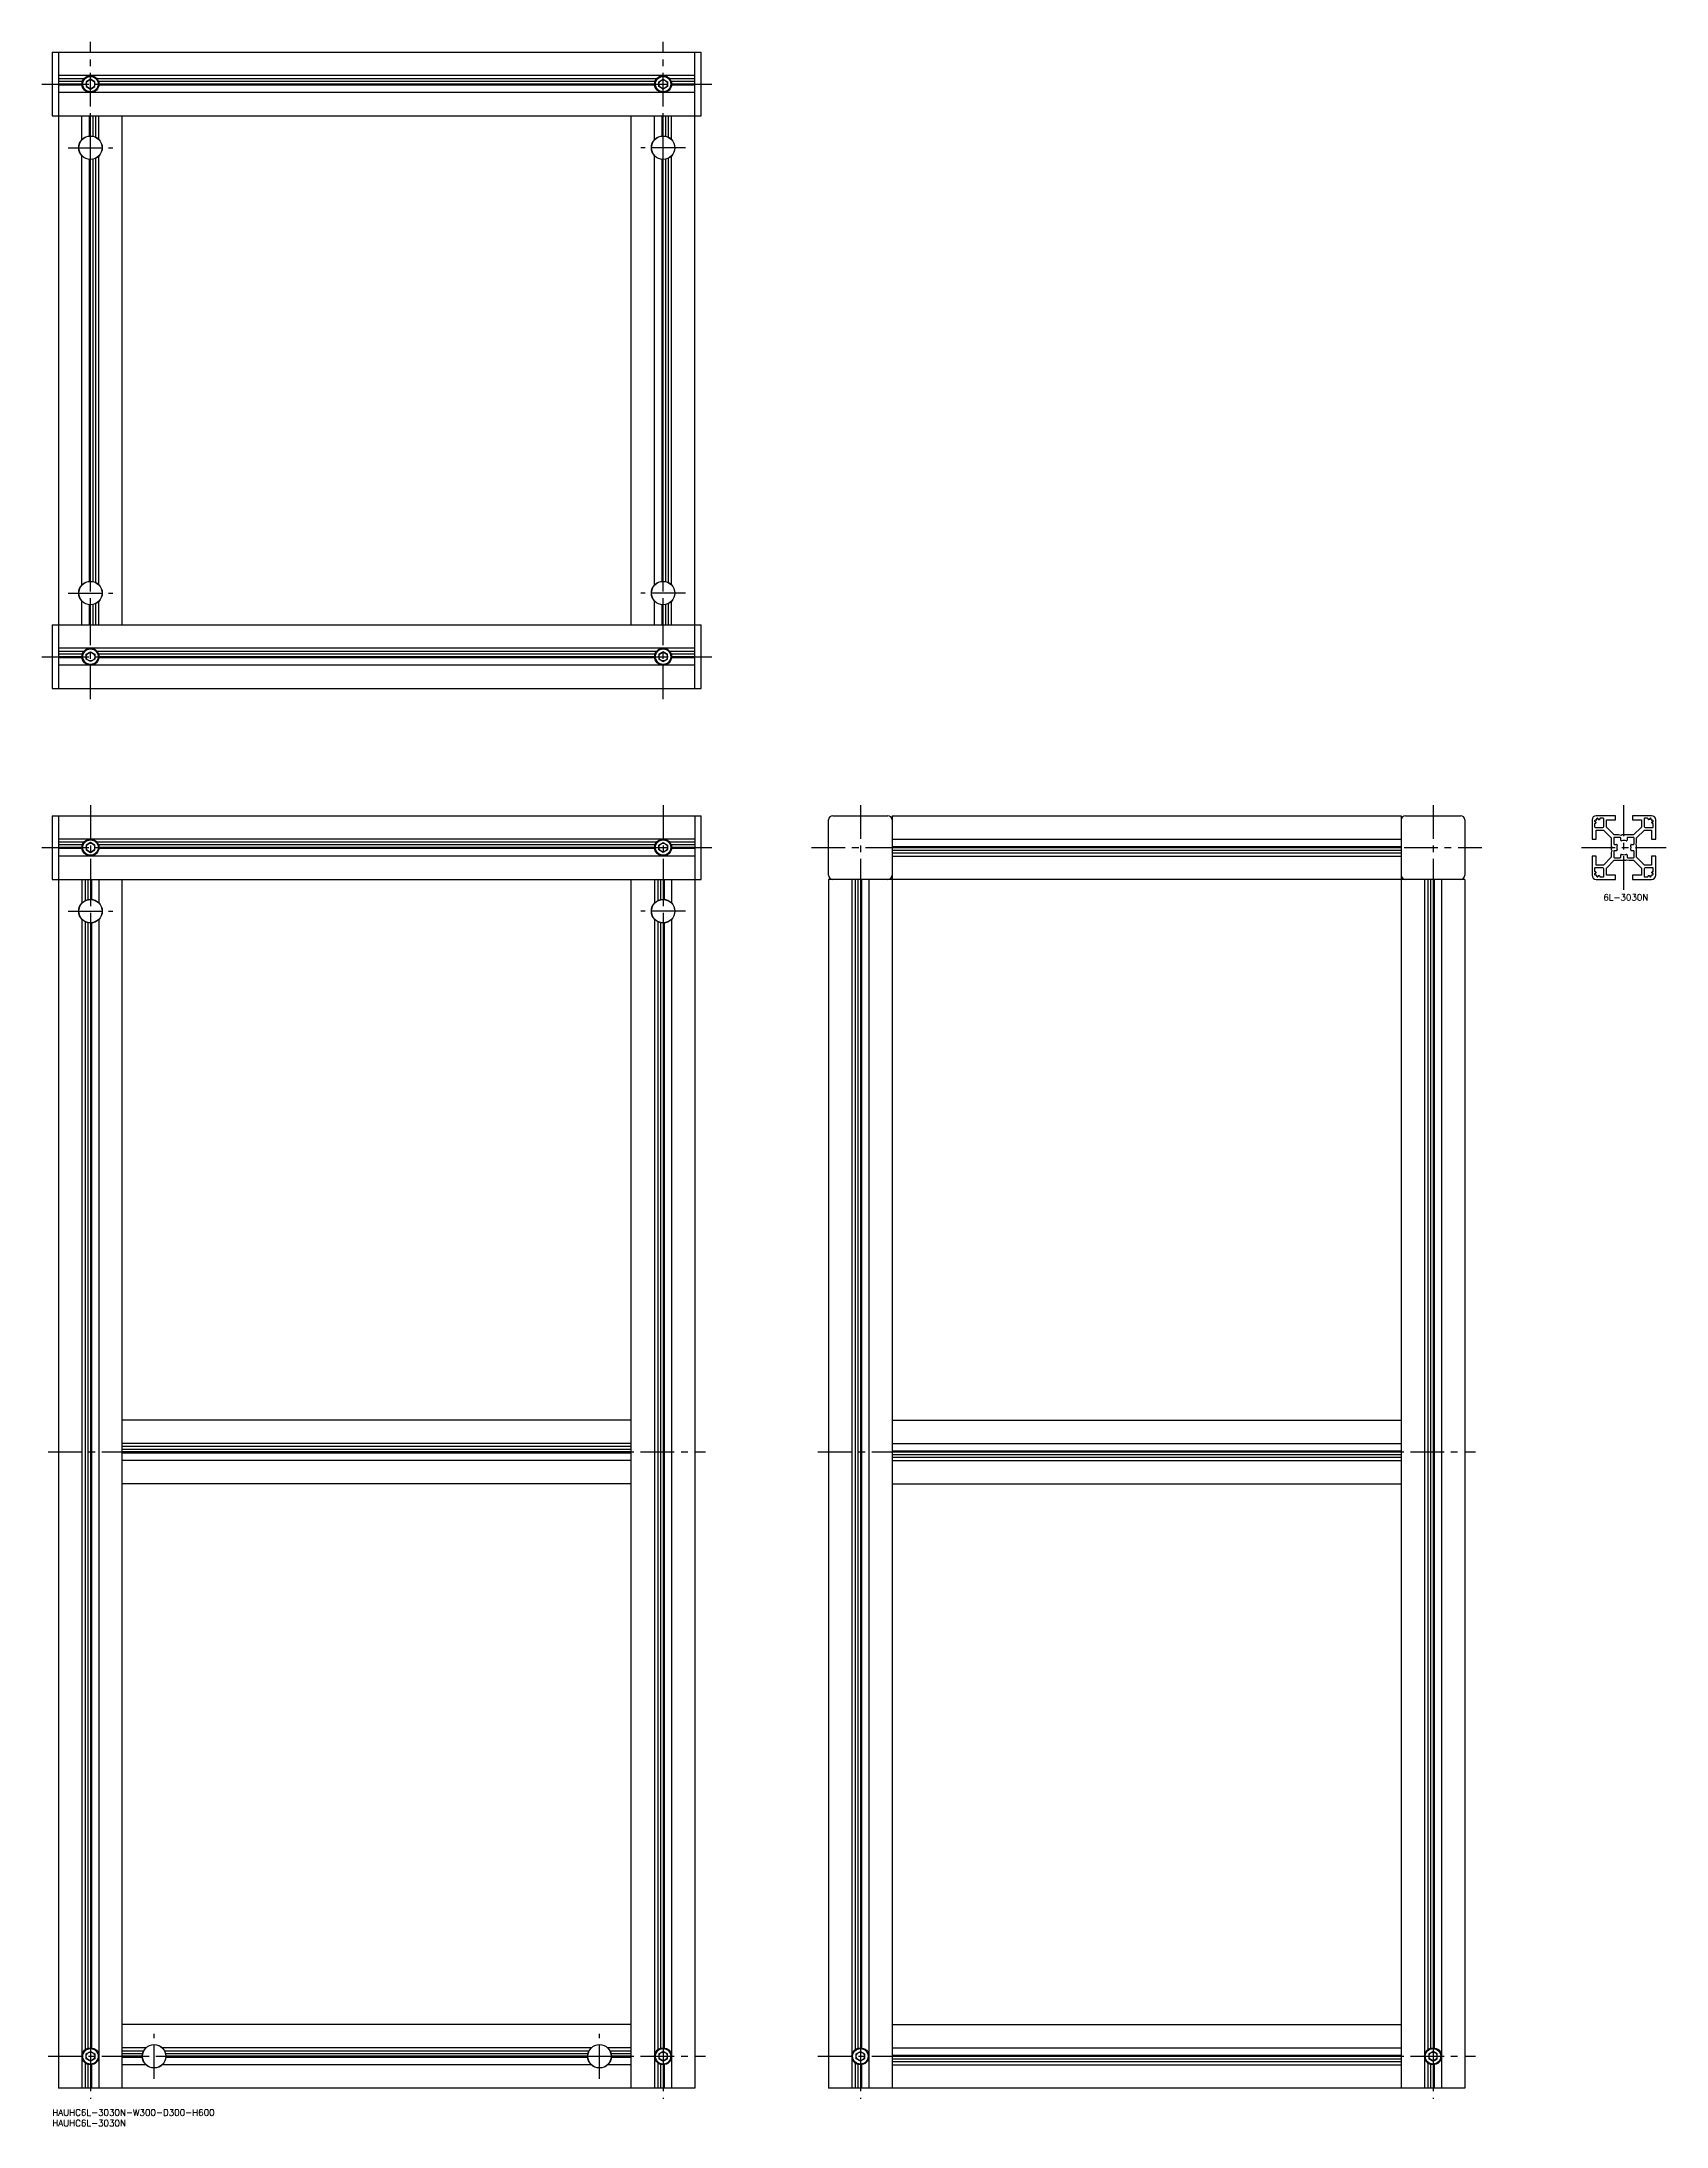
# Model space of a CAD drawing. Extents: x -5 to 761, y -8 to 975.
import ezdxf

# ---------------------------------------------------------------- set-up
doc = ezdxf.new("R2010")
doc.units = 0
doc.header["$LTSCALE"] = 0.5
doc.linetypes.add('CENTER', pattern=[50.8, 31.75, -6.35, 6.35, -6.35])
for name, color, linetype in [('MSM_CENTER', 1, 'CENTER'), ('MSM_CONTINUOUS', 7, 'CONTINUOUS'), ('MSM_NARROW', 5, 'CONTINUOUS'), ('MSM_PART_NUMBER', 7, 'CONTINUOUS')]:
    doc.layers.add(name, color=color, linetype=linetype)
doc.styles.get("Standard").update_dxf_attribs({"font": 'txt.shx', "height": 3, "bigfont": 'bigfont.shx'})

# ---------------------------------------------------------------- blocks, each defined once
blk = doc.blocks.new('*U8')
at = {"layer": 'MSM_PART_NUMBER'}
blk.add_text('HAUHC6L-3030N-W300-D300-H600', height=3, dxfattribs=at).set_placement((0, -3))
blk = doc.blocks.new('*U9')
at = {"layer": 'MSM_PART_NUMBER'}
blk.add_text('HAUHC6L-3030N', height=3, dxfattribs=at).set_placement((0, -8))
blk = doc.blocks.new('*U10')
at = {"layer": 'MSM_PART_NUMBER'}
blk.add_text('6L-3030N', height=3, dxfattribs=at).set_placement((731.31, 569.97))

msp = doc.modelspace()

# ---------------------------------------------------------------- linework, layer by layer
at = {"layer": 'MSM_CENTER'}
for p, q in [((18, 665), (18, 975)), ((288, 665), (288, 975)), ((-5, 955), (311, 955)), ((7.45, 925), (28.55, 925)), ((298.55, 925), (277.45, 925)), ((7.45, 715), (28.55, 715)), ((298.55, 715), (277.45, 715)), ((-5, 685), (311, 685)), ((18, 615), (18, 5)), ((288, 615), (288, 5)), ((381, 615), (381, 5)), ((651, 615), (651, 5)), ((741, 575), (741, 615)), ((-5, 595), (311, 595)), ((358, 595), (674, 595)), ((721, 595), (761, 595)), ((7.45, 565), (28.55, 565)), ((298.55, 565), (277.45, 565)), ((-2, 310), (308, 310)), ((361, 310), (671, 310)), ((48, 14.45), (48, 35.55)), ((258, 14.45), (258, 35.55)), ((-2, 25), (308, 25)), ((361, 25), (671, 25))]:
    msp.add_line(p, q, dxfattribs=at)
at = {"layer": 'MSM_CONTINUOUS'}
for p, q in [((0, 970), (306, 970)), ((0, 970), (0, 940)), ((3, 970), (3, 670)), ((303, 670), (303, 970)), ((306, 940), (306, 970)), ((303, 959), (3, 959)), ((14.88, 957.5), (3, 957.5)), ((14.19, 956.22), (3, 956.22)), ((14, 955), (3, 955)), ((14.03, 954.48), (3, 954.48)), ((18, 957.31), (16, 956.15)), ((16, 956.15), (16, 953.85)), ((16, 953.85), (18, 952.69)), ((20, 956.15), (18, 957.31)), ((18, 952.69), (20, 953.85)), ((20, 953.85), (20, 956.15)), ((284.88, 957.5), (21.12, 957.5)), ((284.19, 956.22), (21.81, 956.22)), ((284.03, 954.48), (21.97, 954.48)), ((284, 955), (22, 955)), ((286, 956.15), (288, 957.31)), ((286, 953.85), (286, 956.15)), ((288, 952.69), (286, 953.85)), ((288, 957.31), (290, 956.15)), ((290, 953.85), (288, 952.69)), ((290, 956.15), (290, 953.85)), ((303, 957.5), (291.12, 957.5)), ((303, 956.22), (291.81, 956.22)), ((303, 954.48), (291.97, 954.48)), ((303, 955), (292, 955)), ((303, 951), (3, 951)), ((0, 940), (306, 940)), ((14, 928.85), (14, 940)), ((17.48, 930.53), (17.48, 940)), ((18, 930.55), (18, 940)), ((19.22, 930.41), (19.22, 940)), ((20.5, 929.96), (20.5, 940)), ((22, 928.85), (22, 940)), ((33, 700), (33, 940)), ((273, 700), (273, 940)), ((284, 928.85), (284, 940)), ((287.48, 930.53), (287.48, 940)), ((288, 930.55), (288, 940)), ((289.22, 930.41), (289.22, 940)), ((290.5, 929.96), (290.5, 940)), ((292, 928.85), (292, 940)), ((15, 929.67), (15, 929.61)), ((21, 929.61), (21, 929.67)), ((285, 929.61), (285, 929.67)), ((291, 929.67), (291, 929.61)), ((14, 718.85), (14, 921.15)), ((15, 920.39), (15, 920.33)), ((17.48, 720.53), (17.48, 919.47)), ((18, 720.55), (18, 919.45)), ((19.22, 720.41), (19.22, 919.59)), ((20.5, 719.96), (20.5, 920.04)), ((21, 920.33), (21, 920.39)), ((22, 718.85), (22, 921.15)), ((284, 718.85), (284, 921.15)), ((285, 920.33), (285, 920.39)), ((287.48, 720.53), (287.48, 919.47)), ((288, 720.55), (288, 919.45)), ((289.22, 720.41), (289.22, 919.59)), ((290.5, 719.96), (290.5, 920.04)), ((291, 920.39), (291, 920.33)), ((292, 718.85), (292, 921.15)), ((15, 719.61), (15, 719.67)), ((21, 719.67), (21, 719.61)), ((285, 719.67), (285, 719.61)), ((291, 719.61), (291, 719.67)), ((14, 700), (14, 711.15)), ((15, 710.33), (15, 710.39)), ((17.48, 700), (17.48, 709.47)), ((18, 700), (18, 709.45)), ((19.22, 700), (19.22, 709.59)), ((20.5, 700), (20.5, 710.04)), ((21, 710.39), (21, 710.33)), ((22, 700), (22, 711.15)), ((284, 700), (284, 711.15)), ((285, 710.39), (285, 710.33)), ((287.48, 700), (287.48, 709.47)), ((288, 700), (288, 709.45)), ((289.22, 700), (289.22, 709.59)), ((290.5, 700), (290.5, 710.04)), ((291, 710.33), (291, 710.39)), ((292, 700), (292, 711.15)), ((0, 700), (306, 700)), ((0, 700), (0, 670)), ((306, 670), (306, 700)), ((303, 689), (3, 689)), ((14.88, 687.5), (3, 687.5)), ((14.19, 686.22), (3, 686.22)), ((14, 685), (3, 685)), ((14.03, 684.48), (3, 684.48)), ((303, 681), (3, 681)), ((16, 686.15), (18, 687.31)), ((16, 683.85), (16, 686.15)), ((18, 682.69), (16, 683.85)), ((18, 687.31), (20, 686.15)), ((20, 683.85), (18, 682.69)), ((20, 686.15), (20, 683.85)), ((284.88, 687.5), (21.12, 687.5)), ((284.19, 686.22), (21.81, 686.22)), ((284.03, 684.48), (21.97, 684.48)), ((284, 685), (22, 685)), ((288, 687.31), (286, 686.15)), ((286, 686.15), (286, 683.85)), ((286, 683.85), (288, 682.69)), ((290, 686.15), (288, 687.31)), ((288, 682.69), (290, 683.85)), ((290, 683.85), (290, 686.15)), ((303, 687.5), (291.12, 687.5)), ((303, 686.22), (291.81, 686.22)), ((303, 684.48), (291.97, 684.48)), ((303, 685), (292, 685)), ((0, 670), (306, 670)), ((0, 610), (0, 580)), ((0, 610), (306, 610)), ((3, 610), (3, 10)), ((303, 610), (303, 10)), ((306, 580), (306, 610)), ((368, 610), (394, 610)), ((396, 610), (396, 10)), ((396, 610), (636, 610)), ((636, 610), (636, 10)), ((638, 610), (664, 610)), ((737, 610), (728, 610)), ((737, 608), (737, 610)), ((745, 610), (745, 608)), ((754, 610), (745, 610)), ((366, 582), (366, 608)), ((666, 608), (666, 582)), ((726, 608), (726, 599)), ((727.2, 607.6), (727.2, 607.4)), ((727.2, 606.2), (727.2, 604.7)), ((727.4, 607.2), (727.58, 607.2)), ((727.58, 606.4), (727.4, 606.4)), ((727.4, 604.5), (731, 604.5)), ((727.8, 607.9), (727.5, 607.9)), ((727.78, 607), (727.78, 606.6)), ((728, 599), (728, 603.25)), ((728, 603.25), (731.34, 603.25)), ((728.1, 608.5), (728.1, 608.2)), ((728.6, 608.8), (728.4, 608.8)), ((728.8, 608.42), (728.8, 608.6)), ((729.4, 608.22), (729, 608.22)), ((729.6, 608.6), (729.6, 608.42)), ((731.3, 608.8), (729.8, 608.8)), ((731.34, 603.25), (735, 599.59)), ((731.5, 605), (731.5, 608.6)), ((732.75, 604.66), (732.75, 608)), ((732.75, 608), (737, 608)), ((736.41, 601), (732.75, 604.66)), ((738.5, 601), (736.41, 601)), ((739.2, 599.8), (736.5, 599.8)), ((739.78, 600.75), (738.5, 601)), ((740.1, 600.93), (739.78, 600.75)), ((741, 600.7), (740.6, 600.93)), ((741.52, 601), (741, 600.7)), ((745.59, 601), (741.52, 601)), ((745.5, 599.8), (742.8, 599.8)), ((745, 608), (749.25, 608)), ((749.25, 604.66), (745.59, 601)), ((747, 599.59), (750.66, 603.25)), ((749.25, 608), (749.25, 604.66)), ((750.5, 608.6), (750.5, 605)), ((750.66, 603.25), (754, 603.25)), ((752.2, 608.8), (750.7, 608.8)), ((751, 604.5), (754.6, 604.5)), ((752.4, 608.42), (752.4, 608.6)), ((753, 608.22), (752.6, 608.22)), ((753.2, 608.6), (753.2, 608.42)), ((753.6, 608.8), (753.4, 608.8)), ((753.9, 608.2), (753.9, 608.5)), ((754, 603.25), (754, 599)), ((754.5, 607.9), (754.2, 607.9)), ((754.22, 606.6), (754.22, 607)), ((754.42, 607.2), (754.6, 607.2)), ((754.6, 606.4), (754.42, 606.4)), ((754.8, 607.4), (754.8, 607.6)), ((754.8, 604.7), (754.8, 606.2)), ((756, 599), (756, 608)), ((303, 599), (3, 599)), ((14.88, 597.5), (3, 597.5)), ((14.19, 596.22), (3, 596.22)), ((14, 595), (3, 595)), ((14.03, 594.48), (3, 594.48)), ((303, 591), (3, 591)), ((18, 597.31), (16, 596.15)), ((16, 596.15), (16, 593.85)), ((16, 593.85), (18, 592.69)), ((20, 596.15), (18, 597.31)), ((18, 592.69), (20, 593.85)), ((20, 593.85), (20, 596.15)), ((284.88, 597.5), (21.12, 597.5)), ((284.19, 596.22), (21.81, 596.22)), ((284.03, 594.48), (21.97, 594.48)), ((284, 595), (22, 595)), ((286, 596.15), (288, 597.31)), ((286, 593.85), (286, 596.15)), ((288, 592.69), (286, 593.85)), ((288, 597.31), (290, 596.15)), ((290, 593.85), (288, 592.69)), ((290, 596.15), (290, 593.85)), ((303, 597.5), (291.12, 597.5)), ((303, 596.22), (291.81, 596.22)), ((303, 594.48), (291.97, 594.48)), ((303, 595), (292, 595)), ((396, 599), (636, 599)), ((396, 595.52), (636, 595.52)), ((396, 595), (636, 595)), ((396, 593.78), (636, 593.78)), ((396, 592.5), (636, 592.5)), ((396, 591), (636, 591)), ((726, 599), (728, 599)), ((728, 591), (726, 591)), ((726, 591), (726, 582)), ((728, 586.75), (728, 591)), ((735, 590.41), (731.34, 586.75)), ((735, 599.59), (735, 595.52)), ((735, 595.52), (735.3, 595)), ((735.25, 593.78), (735, 592.5)), ((735, 592.5), (735, 590.41)), ((735.3, 595), (735.07, 594.6)), ((735.07, 594.1), (735.25, 593.78)), ((736.2, 599.5), (736.2, 596.8)), ((736.2, 593.2), (736.2, 590.5)), ((736.5, 596.5), (737.5, 596.5)), ((737.5, 593.5), (736.5, 593.5)), ((736.5, 590.2), (739.2, 590.2)), ((739.5, 598.5), (739.5, 599.5)), ((739.5, 590.5), (739.5, 591.5)), ((742.5, 599.5), (742.5, 598.5)), ((742.5, 591.5), (742.5, 590.5)), ((742.8, 590.2), (745.5, 590.2)), ((744.5, 596.5), (745.5, 596.5)), ((745.5, 593.5), (744.5, 593.5)), ((745.8, 596.8), (745.8, 599.5)), ((745.8, 590.5), (745.8, 593.2)), ((746.7, 595), (746.93, 595.4)), ((747, 594.48), (746.7, 595)), ((746.75, 596.22), (747, 597.5)), ((746.93, 595.9), (746.75, 596.22)), ((747, 597.5), (747, 599.59)), ((747, 590.41), (747, 594.48)), ((750.66, 586.75), (747, 590.41)), ((754, 599), (756, 599)), ((756, 591), (754, 591)), ((754, 591), (754, 586.75)), ((756, 582), (756, 591)), ((0, 580), (306, 580)), ((14, 580), (14, 568.85)), ((15.5, 580), (15.5, 569.96)), ((16.78, 580), (16.78, 570.41)), ((18, 580), (18, 570.55)), ((18.52, 580), (18.52, 570.53)), ((22, 580), (22, 568.85)), ((33, 10), (33, 580)), ((273, 10), (273, 580)), ((284, 580), (284, 568.85)), ((285.5, 580), (285.5, 569.96)), ((286.78, 580), (286.78, 570.41)), ((288, 580), (288, 570.55)), ((288.52, 580), (288.52, 570.53)), ((292, 580), (292, 568.85)), ((666, 580), (366, 580)), ((366, 580), (366, 10)), ((377, 580), (377, 10)), ((378.5, 580), (378.5, 28.12)), ((379.78, 580), (379.78, 28.81)), ((381, 580), (381, 29)), ((381.52, 580), (381.52, 28.97)), ((385, 580), (385, 10)), ((647, 580), (647, 10)), ((648.5, 580), (648.5, 28.12)), ((649.78, 580), (649.78, 28.81)), ((651, 580), (651, 29)), ((651.52, 580), (651.52, 28.97)), ((655, 580), (655, 10)), ((666, 580), (666, 10)), ((727.2, 585.3), (727.2, 583.8)), ((727.2, 582.6), (727.2, 582.4)), ((731, 585.5), (727.4, 585.5)), ((727.4, 583.6), (727.58, 583.6)), ((727.58, 582.8), (727.4, 582.8)), ((727.5, 582.1), (727.8, 582.1)), ((727.78, 583.4), (727.78, 583)), ((731.34, 586.75), (728, 586.75)), ((728, 580), (737, 580)), ((728.1, 581.8), (728.1, 581.5)), ((728.4, 581.2), (728.6, 581.2)), ((728.8, 581.4), (728.8, 581.58)), ((729, 581.78), (729.4, 581.78)), ((729.6, 581.58), (729.6, 581.4)), ((729.8, 581.2), (731.3, 581.2)), ((731.5, 581.4), (731.5, 585)), ((732.75, 585.34), (736.41, 589)), ((732.75, 582), (732.75, 585.34)), ((737, 582), (732.75, 582)), ((736.41, 589), (740.48, 589)), ((737, 580), (737, 582)), ((740.48, 589), (741, 589.3)), ((741, 589.3), (741.4, 589.07)), ((741.9, 589.07), (742.22, 589.25)), ((742.22, 589.25), (743.5, 589)), ((743.5, 589), (745.59, 589)), ((749.25, 582), (745, 582)), ((745, 582), (745, 580)), ((745, 580), (754, 580)), ((745.59, 589), (749.25, 585.34)), ((749.25, 585.34), (749.25, 582)), ((750.5, 585), (750.5, 581.4)), ((754, 586.75), (750.66, 586.75)), ((750.7, 581.2), (752.2, 581.2)), ((754.6, 585.5), (751, 585.5)), ((752.4, 581.4), (752.4, 581.58)), ((752.6, 581.78), (753, 581.78)), ((753.2, 581.58), (753.2, 581.4)), ((753.4, 581.2), (753.6, 581.2)), ((753.9, 581.5), (753.9, 581.8)), ((754.2, 582.1), (754.5, 582.1)), ((754.22, 583), (754.22, 583.4)), ((754.42, 583.6), (754.6, 583.6)), ((754.6, 582.8), (754.42, 582.8)), ((754.8, 583.8), (754.8, 585.3)), ((754.8, 582.4), (754.8, 582.6)), ((14, 561.15), (14, 10)), ((15, 569.67), (15, 569.61)), ((15, 560.39), (15, 560.33)), ((21, 569.61), (21, 569.67)), ((21, 560.33), (21, 560.39)), ((22, 561.15), (22, 10)), ((284, 561.15), (284, 10)), ((285, 569.61), (285, 569.67)), ((285, 560.33), (285, 560.39)), ((291, 569.67), (291, 569.61)), ((291, 560.39), (291, 560.33)), ((292, 561.15), (292, 10)), ((15.5, 560.04), (15.5, 28.12)), ((16.78, 559.59), (16.78, 28.81)), ((18, 559.45), (18, 29)), ((18.52, 559.47), (18.52, 28.97)), ((285.5, 560.04), (285.5, 28.12)), ((286.78, 559.59), (286.78, 28.81)), ((288, 559.45), (288, 29)), ((288.52, 559.47), (288.52, 28.97)), ((273, 325), (33, 325)), ((396, 325), (636, 325)), ((273, 314), (33, 314)), ((273, 312.5), (33, 312.5)), ((273, 311.22), (33, 311.22)), ((273, 310), (33, 310)), ((273, 309.48), (33, 309.48)), ((273, 306), (33, 306)), ((396, 314), (636, 314)), ((396, 310.52), (636, 310.52)), ((396, 310), (636, 310)), ((396, 308.78), (636, 308.78)), ((396, 307.5), (636, 307.5)), ((396, 306), (636, 306)), ((273, 295), (33, 295)), ((396, 295), (636, 295)), ((273, 40), (33, 40)), ((396, 40), (636, 40)), ((15.5, 21.88), (15.5, 10)), ((16, 26.15), (18, 27.31)), ((16, 23.85), (16, 26.15)), ((18, 22.69), (16, 23.85)), ((16.78, 21.19), (16.78, 10)), ((18, 27.31), (20, 26.15)), ((20, 23.85), (18, 22.69)), ((18, 21), (18, 10)), ((18.52, 21.03), (18.52, 10)), ((20, 26.15), (20, 23.85)), ((44.15, 29), (33, 29)), ((43.04, 27.5), (33, 27.5)), ((42.59, 26.22), (33, 26.22)), ((42.45, 25), (33, 25)), ((42.47, 24.48), (33, 24.48)), ((44.15, 21), (33, 21)), ((43.39, 28), (43.33, 28)), ((43.33, 22), (43.39, 22)), ((254.15, 29), (51.85, 29)), ((254.15, 21), (51.85, 21)), ((52.67, 28), (52.61, 28)), ((52.61, 22), (52.67, 22)), ((253.04, 27.5), (52.96, 27.5)), ((252.59, 26.22), (53.41, 26.22)), ((252.47, 24.48), (53.53, 24.48)), ((252.45, 25), (53.55, 25)), ((253.39, 28), (253.33, 28)), ((253.33, 22), (253.39, 22)), ((273, 29), (261.85, 29)), ((273, 21), (261.85, 21)), ((262.67, 28), (262.61, 28)), ((262.61, 22), (262.67, 22)), ((273, 27.5), (262.96, 27.5)), ((273, 26.22), (263.41, 26.22)), ((273, 24.48), (263.53, 24.48)), ((273, 25), (263.55, 25)), ((285.5, 21.88), (285.5, 10)), ((288, 27.31), (286, 26.15)), ((286, 26.15), (286, 23.85)), ((286, 23.85), (288, 22.69)), ((286.78, 21.19), (286.78, 10)), ((290, 26.15), (288, 27.31)), ((288, 22.69), (290, 23.85)), ((288, 21), (288, 10)), ((288.52, 21.03), (288.52, 10)), ((290, 23.85), (290, 26.15)), ((378.5, 21.88), (378.5, 10)), ((379, 26.15), (381, 27.31)), ((379, 23.85), (379, 26.15)), ((381, 22.69), (379, 23.85)), ((379.78, 21.19), (379.78, 10)), ((381, 27.31), (383, 26.15)), ((383, 23.85), (381, 22.69)), ((381, 21), (381, 10)), ((381.52, 21.03), (381.52, 10)), ((383, 26.15), (383, 23.85)), ((396, 29), (636, 29)), ((396, 25.52), (636, 25.52)), ((396, 25), (636, 25)), ((396, 23.78), (636, 23.78)), ((396, 22.5), (636, 22.5)), ((396, 21), (636, 21)), ((648.5, 21.88), (648.5, 10)), ((651, 27.31), (649, 26.15)), ((649, 26.15), (649, 23.85)), ((649, 23.85), (651, 22.69)), ((649.78, 21.19), (649.78, 10)), ((653, 26.15), (651, 27.31)), ((651, 22.69), (653, 23.85)), ((651, 21), (651, 10)), ((651.52, 21.03), (651.52, 10)), ((653, 23.85), (653, 26.15)), ((303, 10), (3, 10)), ((666, 10), (366, 10))]:
    msp.add_line(p, q, dxfattribs=at)
for centre, radius in [((18, 955), 4), ((18, 955), 3.63), ((18, 955), 2), ((288, 955), 4), ((288, 955), 3.63), ((288, 955), 2), ((18, 925), 5.55), ((18, 925), 5.5), ((288, 925), 5.55), ((288, 925), 5.5), ((18, 715), 5.55), ((18, 715), 5.5), ((288, 715), 5.55), ((288, 715), 5.5), ((18, 685), 4), ((18, 685), 3.63), ((288, 685), 4), ((288, 685), 3.63), ((18, 685), 2), ((288, 685), 2), ((18, 595), 4), ((18, 595), 3.63), ((18, 595), 2), ((288, 595), 4), ((288, 595), 3.63), ((288, 595), 2), ((18, 565), 5.55), ((18, 565), 5.5), ((288, 565), 5.55), ((288, 565), 5.5), ((48, 25), 5.55), ((48, 25), 5.5), ((258, 25), 5.55), ((258, 25), 5.5), ((18, 25), 4), ((18, 25), 3.63), ((18, 25), 2), ((288, 25), 4), ((288, 25), 3.63), ((288, 25), 2), ((381, 25), 4), ((381, 25), 3.63), ((381, 25), 2), ((651, 25), 4), ((651, 25), 3.63), ((651, 25), 2)]:
    msp.add_circle(centre, radius, dxfattribs=at)
for centre, radius, start, end in [((368, 608), 2, 90, 180), ((394, 608), 2, 0, 90), ((638, 608), 2, 90, 180), ((664, 608), 2, 0, 90), ((728, 608), 2, 90, 180), ((754, 608), 2, 0, 90), ((727.5, 607.6), 0.3, 90, 180), ((727.4, 607.4), 0.2, 180, 270), ((727.4, 606.2), 0.2, 90, 180), ((727.4, 604.7), 0.2, 180, 270), ((727.58, 607), 0.2, 0, 90), ((727.58, 606.6), 0.2, 270, 0), ((727.8, 608.2), 0.3, 270, 0), ((728.4, 608.5), 0.3, 90, 180), ((728.6, 608.6), 0.2, 0, 90), ((729, 608.42), 0.2, 180, 270), ((729.4, 608.42), 0.2, 270, 0), ((729.8, 608.6), 0.2, 90, 180), ((731, 605), 0.5, 270, 0), ((731.3, 608.6), 0.2, 0, 90), ((736.5, 599.5), 0.3, 90, 180), ((739.2, 599.5), 0.3, 0, 90), ((740.35, 600.5), 0.5, 60, 120), ((742.8, 599.5), 0.3, 90, 180), ((745.5, 599.5), 0.3, 0, 90), ((750.7, 608.6), 0.2, 90, 180), ((751, 605), 0.5, 180, 270), ((752.2, 608.6), 0.2, 0, 90), ((752.6, 608.42), 0.2, 180, 270), ((753, 608.42), 0.2, 270, 0), ((753.4, 608.6), 0.2, 90, 180), ((753.6, 608.5), 0.3, 0, 90), ((754.2, 608.2), 0.3, 180, 270), ((754.42, 607), 0.2, 90, 180), ((754.42, 606.6), 0.2, 180, 270), ((754.5, 607.6), 0.3, 0, 90), ((754.6, 607.4), 0.2, 270, 0), ((754.6, 606.2), 0.2, 0, 90), ((754.6, 604.7), 0.2, 270, 0), ((735.5, 594.35), 0.5, 150, 210), ((736.5, 596.8), 0.3, 180, 270), ((736.5, 593.2), 0.3, 90, 180), ((736.5, 590.5), 0.3, 180, 270), ((737.5, 596.2), 0.3, 341.07536, 90), ((737.5, 593.8), 0.3, 270, 18.92464), ((741, 595), 3.4, 161.07536, 198.92464), ((739.2, 590.5), 0.3, 270, 0), ((739.8, 598.5), 0.3, 180, 288.92464), ((739.8, 591.5), 0.3, 71.07536, 180), ((741, 595), 3.4, 71.07536, 108.92464), ((741, 595), 3.4, 251.07536, 288.92465), ((742.2, 598.5), 0.3, 251.07536, 0), ((742.2, 591.5), 0.3, 0, 108.92464), ((742.8, 590.5), 0.3, 180, 270), ((744.5, 596.2), 0.3, 90, 198.92465), ((744.5, 593.8), 0.3, 161.07536, 270), ((741, 595), 3.4, 341.07536, 18.92464), ((745.5, 596.8), 0.3, 270, 0), ((745.5, 593.2), 0.3, 0, 90), ((745.5, 590.5), 0.3, 270, 0), ((746.5, 595.65), 0.5, 330, 30), ((368, 582), 2, 180, 270), ((394, 582), 2, 270, 0), ((638, 582), 2, 180, 270), ((664, 582), 2, 270, 0), ((728, 582), 2, 180, 270), ((727.4, 585.3), 0.2, 90, 180), ((727.4, 583.8), 0.2, 180, 270), ((727.4, 582.6), 0.2, 90, 180), ((727.5, 582.4), 0.3, 180, 270), ((727.58, 583.4), 0.2, 0, 90), ((727.58, 583), 0.2, 270, 0), ((727.8, 581.8), 0.3, 0, 90), ((728.4, 581.5), 0.3, 180, 270), ((728.6, 581.4), 0.2, 270, 0), ((729, 581.58), 0.2, 90, 180), ((729.4, 581.58), 0.2, 0, 90), ((729.8, 581.4), 0.2, 180, 270), ((731, 585), 0.5, 0, 90), ((731.3, 581.4), 0.2, 270, 0), ((741.65, 589.5), 0.5, 240, 300), ((751, 585), 0.5, 90, 180), ((750.7, 581.4), 0.2, 180, 270), ((752.2, 581.4), 0.2, 270, 0), ((752.6, 581.58), 0.2, 90, 180), ((753, 581.58), 0.2, 0, 90), ((753.4, 581.4), 0.2, 180, 270), ((753.6, 581.5), 0.3, 270, 0), ((754.2, 581.8), 0.3, 90, 180), ((754, 582), 2, 270, 0), ((754.42, 583.4), 0.2, 90, 180), ((754.42, 583), 0.2, 180, 270), ((754.5, 582.4), 0.3, 270, 0), ((754.6, 585.3), 0.2, 0, 90), ((754.6, 583.8), 0.2, 270, 0), ((754.6, 582.6), 0.2, 0, 90)]:
    msp.add_arc(centre, radius, start, end, dxfattribs=at)
at = {"layer": 'MSM_NARROW'}
for p, q in [((15.54, 929.98), (15.54, 929.92)), ((20.46, 929.98), (20.46, 929.92)), ((285.54, 929.98), (285.54, 929.92)), ((290.46, 929.98), (290.46, 929.92)), ((15.54, 920.08), (15.54, 920.02)), ((20.46, 920.08), (20.46, 920.02)), ((285.54, 920.08), (285.54, 920.02)), ((290.46, 920.08), (290.46, 920.02)), ((15.54, 719.98), (15.54, 719.92)), ((20.46, 719.98), (20.46, 719.92)), ((285.54, 719.98), (285.54, 719.92)), ((290.46, 719.98), (290.46, 719.92)), ((15.54, 710.08), (15.54, 710.02)), ((20.46, 710.08), (20.46, 710.02)), ((285.54, 710.08), (285.54, 710.02)), ((290.46, 710.08), (290.46, 710.02)), ((15.54, 569.98), (15.54, 569.92)), ((20.46, 569.98), (20.46, 569.92)), ((285.54, 569.98), (285.54, 569.92)), ((290.46, 569.98), (290.46, 569.92)), ((15.54, 560.08), (15.54, 560.02)), ((20.46, 560.08), (20.46, 560.02)), ((285.54, 560.08), (285.54, 560.02)), ((290.46, 560.08), (290.46, 560.02)), ((43.02, 27.46), (43.08, 27.46)), ((43.02, 22.54), (43.08, 22.54)), ((52.92, 27.46), (52.98, 27.46)), ((52.92, 22.54), (52.98, 22.54)), ((253.02, 27.46), (253.08, 27.46)), ((253.02, 22.54), (253.08, 22.54)), ((262.92, 27.46), (262.98, 27.46)), ((262.92, 22.54), (262.98, 22.54))]:
    msp.add_line(p, q, dxfattribs=at)

# ---------------------------------------------------------------- block references
at = {"layer": 'MSM_CONTINUOUS'}
for name in ['*U10', '*U8', '*U9']:
    msp.add_blockref(name, (0, 0), dxfattribs=at)

doc.saveas('drawing.dxf')
